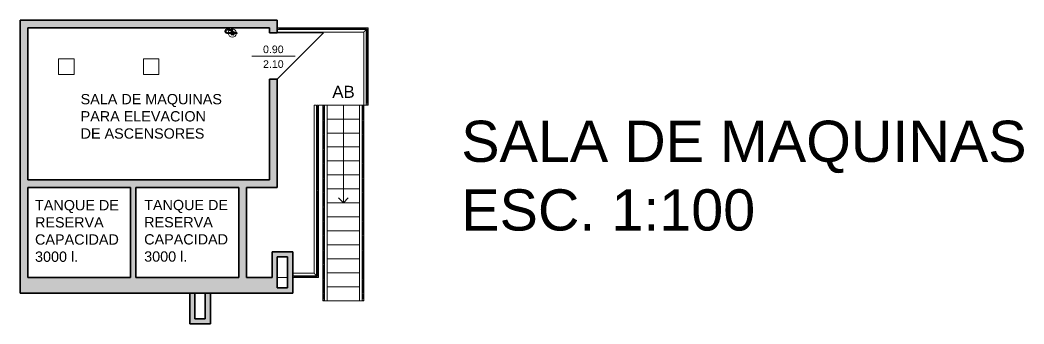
# Model space of a CAD drawing. Header units: metres. Extents: x 42 to 294, y -52 to 32.
# Drawn here: x 171.95 to 191.47, y -21 to -15.1 of the extents above; entities that cross this region are included whole.
import ezdxf

# ---------------------------------------------------------------- set-up
doc = ezdxf.new("R2010")
doc.units = ezdxf.units.M
doc.header["$LTSCALE"] = 0.15
doc.layers.get('0').update_dxf_attribs({"lineweight": 20})
for name, color, linetype, lineweight in [('A-DETLGEM', 3, 'Continuous', 9), ('A-DOORIDM', 6, 'Continuous', 9), ('A-DOORSYM', 1, 'Continuous', 9), ('A-FLORHRM', 1, 'Continuous', 9), ('A-FLOROTM', 6, 'Continuous', 13), ('A-FLORSTM', 2, 'Continuous', 9), ('A-WALL', 2, 'Continuous', 30), ('RECUADRO', 82, 'Continuous', 50)]:
    doc.layers.add(name, color=color, linetype=linetype, lineweight=lineweight)
doc.layers.add('MUROS', color=11, linetype='Continuous')
doc.styles.get("Standard").update_dxf_attribs({"font": 'arial.ttf', "height": 0.15})

# ---------------------------------------------------------------- blocks, each defined once
blk = doc.blocks.new('Barandilla - 30 mm-1-09 Sala de maquinas')
at = {"layer": 'A-FLORHRM'}
for p, q in [((0.015, 0.016), (-0.015, 0.016)), ((-0.015, 0.016), (-0.015, -0.014)), ((0.015, -0.014), (0.015, 0.016)), ((-0.015, -0.014), (0.015, -0.014))]:
    blk.add_line(p, q, dxfattribs=at)
blk = doc.blocks.new('Barandilla - 30 mm-2-09 Sala de maquinas')
at = {"layer": 'A-FLORHRM'}
for start, end in [(0, 180), (180, 360)]:
    blk.add_arc((0, 0), 0.015, start, end, dxfattribs=at)
blk = doc.blocks.new('Barandilla - 30 mm-3-09 Sala de maquinas')
at = {"layer": 'A-FLORHRM'}
for points in [[(-0.015, 0), (-0.015, 0.004), (-0.013, 0.007), (-0.011, 0.01), (-0.009, 0.012), (-0.005, 0.014), (-0.002, 0.015), (0.002, 0.015), (0.005, 0.014), (0.009, 0.012), (0.011, 0.01), (0.013, 0.007), (0.015, 0.004), (0.015, 0)], [(0.015, 0), (0.015, -0.004), (0.013, -0.007), (0.011, -0.01), (0.009, -0.012), (0.005, -0.014), (0.002, -0.015), (-0.002, -0.015), (-0.005, -0.014), (-0.009, -0.012), (-0.011, -0.01), (-0.013, -0.007), (-0.015, -0.004), (-0.015, 0)]]:
    blk.add_lwpolyline(points, dxfattribs=at)
blk = doc.blocks.new('Barandilla - 30 mm-4-09 Sala de maquinas')
at = {"layer": 'A-FLORHRM'}
for points in [[(-0.015, 0), (-0.015, 0.004), (-0.013, 0.007), (-0.011, 0.01), (-0.009, 0.012), (-0.005, 0.014), (-0.002, 0.015), (0.002, 0.015), (0.005, 0.014), (0.009, 0.012), (0.011, 0.01), (0.013, 0.007), (0.015, 0.004), (0.015, 0)], [(0.015, 0), (0.015, -0.004), (0.013, -0.007), (0.011, -0.01), (0.009, -0.012), (0.005, -0.014), (0.002, -0.015), (-0.002, -0.015), (-0.005, -0.014), (-0.009, -0.012), (-0.011, -0.01), (-0.013, -0.007), (-0.015, -0.004), (-0.015, 0)]]:
    blk.add_lwpolyline(points, dxfattribs=at)
blk = doc.blocks.new('Barandilla - 30 mm-5-09 Sala de maquinas')
at = {"layer": 'A-FLORHRM'}
for points in [[(-0.015, 0), (-0.015, 0.004), (-0.013, 0.007), (-0.011, 0.01), (-0.009, 0.012), (-0.005, 0.014), (-0.002, 0.015), (0.002, 0.015), (0.005, 0.014), (0.009, 0.012), (0.011, 0.01), (0.013, 0.007), (0.015, 0.004), (0.015, 0)], [(0.015, 0), (0.015, -0.004), (0.013, -0.007), (0.011, -0.01), (0.009, -0.012), (0.005, -0.014), (0.002, -0.015), (-0.002, -0.015), (-0.005, -0.014), (-0.009, -0.012), (-0.011, -0.01), (-0.013, -0.007), (-0.015, -0.004), (-0.015, 0)]]:
    blk.add_lwpolyline(points, dxfattribs=at)
blk = doc.blocks.new('Barandilla - 30 mm-8-09 Sala de maquinas')
at = {"layer": 'A-FLORHRM'}
for points in [[(-0.015, 0), (-0.015, 0.004), (-0.013, 0.007), (-0.011, 0.01), (-0.009, 0.012), (-0.005, 0.014), (-0.002, 0.015), (0.002, 0.015), (0.005, 0.014), (0.009, 0.012), (0.011, 0.01), (0.013, 0.007), (0.015, 0.004), (0.015, 0)], [(0.015, 0), (0.015, -0.004), (0.013, -0.007), (0.011, -0.01), (0.009, -0.012), (0.005, -0.014), (0.002, -0.015), (-0.002, -0.015), (-0.005, -0.014), (-0.009, -0.012), (-0.011, -0.01), (-0.013, -0.007), (-0.015, -0.004), (-0.015, 0)]]:
    blk.add_lwpolyline(points, dxfattribs=at)
blk = doc.blocks.new('Barandilla - 30 mm-9-09 Sala de maquinas')
at = {"layer": 'A-FLORHRM'}
for points in [[(-0.015, 0), (-0.015, 0.004), (-0.013, 0.007), (-0.011, 0.01), (-0.009, 0.012), (-0.005, 0.014), (-0.002, 0.015), (0.002, 0.015), (0.005, 0.014), (0.009, 0.012), (0.011, 0.01), (0.013, 0.007), (0.015, 0.004), (0.015, 0)], [(0.015, 0), (0.015, -0.004), (0.013, -0.007), (0.011, -0.01), (0.009, -0.012), (0.005, -0.014), (0.002, -0.015), (-0.002, -0.015), (-0.005, -0.014), (-0.009, -0.012), (-0.011, -0.01), (-0.013, -0.007), (-0.015, -0.004), (-0.015, 0)]]:
    blk.add_lwpolyline(points, dxfattribs=at)
blk = doc.blocks.new('Barandilla - 30 mm-0-09 Sala de maquinas')
at = {"layer": 'A-FLORHRM'}
for points in [[(-0.015, 0), (-0.015, 0.004), (-0.013, 0.007), (-0.011, 0.01), (-0.009, 0.012), (-0.005, 0.014), (-0.002, 0.015), (0.002, 0.015), (0.005, 0.014), (0.009, 0.012), (0.011, 0.01), (0.013, 0.007), (0.015, 0.004), (0.015, 0)], [(0.015, 0), (0.015, -0.004), (0.013, -0.007), (0.011, -0.01), (0.009, -0.012), (0.005, -0.014), (0.002, -0.015), (-0.002, -0.015), (-0.005, -0.014), (-0.009, -0.012), (-0.011, -0.01), (-0.013, -0.007), (-0.015, -0.004), (-0.015, 0)]]:
    blk.add_lwpolyline(points, dxfattribs=at)
blk = doc.blocks.new('Barandilla - 30 mm-17-09 Sala de maquinas')
at = {"layer": 'A-FLORHRM'}
for points in [[(-0.015, 0), (-0.015, 0.004), (-0.013, 0.007), (-0.011, 0.01), (-0.009, 0.012), (-0.005, 0.014), (-0.002, 0.015), (0.002, 0.015), (0.005, 0.014), (0.009, 0.012), (0.011, 0.01), (0.013, 0.007), (0.015, 0.004), (0.015, 0)], [(0.015, 0), (0.015, -0.004), (0.013, -0.007), (0.011, -0.01), (0.009, -0.012), (0.005, -0.014), (0.002, -0.015), (-0.002, -0.015), (-0.005, -0.014), (-0.009, -0.012), (-0.011, -0.01), (-0.013, -0.007), (-0.015, -0.004), (-0.015, 0)]]:
    blk.add_lwpolyline(points, dxfattribs=at)
blk = doc.blocks.new('Barandilla - 30 mm-16-09 Sala de maquinas')
at = {"layer": 'A-FLORHRM'}
for points in [[(-0.015, 0), (-0.015, 0.004), (-0.013, 0.007), (-0.011, 0.01), (-0.009, 0.012), (-0.005, 0.014), (-0.002, 0.015), (0.002, 0.015), (0.005, 0.014), (0.009, 0.012), (0.011, 0.01), (0.013, 0.007), (0.015, 0.004), (0.015, 0)], [(0.015, 0), (0.015, -0.004), (0.013, -0.007), (0.011, -0.01), (0.009, -0.012), (0.005, -0.014), (0.002, -0.015), (-0.002, -0.015), (-0.005, -0.014), (-0.009, -0.012), (-0.011, -0.01), (-0.013, -0.007), (-0.015, -0.004), (-0.015, 0)]]:
    blk.add_lwpolyline(points, dxfattribs=at)
blk = doc.blocks.new('Barandilla - 30 mm-15-09 Sala de maquinas')
at = {"layer": 'A-FLORHRM'}
for points in [[(-0.015, 0), (-0.015, 0.004), (-0.013, 0.007), (-0.011, 0.01), (-0.009, 0.012), (-0.005, 0.014), (-0.002, 0.015), (0.002, 0.015), (0.005, 0.014), (0.009, 0.012), (0.011, 0.01), (0.013, 0.007), (0.015, 0.004), (0.015, 0)], [(0.015, 0), (0.015, -0.004), (0.013, -0.007), (0.011, -0.01), (0.009, -0.012), (0.005, -0.014), (0.002, -0.015), (-0.002, -0.015), (-0.005, -0.014), (-0.009, -0.012), (-0.011, -0.01), (-0.013, -0.007), (-0.015, -0.004), (-0.015, 0)]]:
    blk.add_lwpolyline(points, dxfattribs=at)
blk = doc.blocks.new('Barandilla - 30 mm-14-09 Sala de maquinas')
at = {"layer": 'A-FLORHRM'}
for points in [[(-0.015, 0), (-0.015, 0.004), (-0.013, 0.007), (-0.011, 0.01), (-0.009, 0.012), (-0.005, 0.014), (-0.002, 0.015), (0.002, 0.015), (0.005, 0.014), (0.009, 0.012), (0.011, 0.01), (0.013, 0.007), (0.015, 0.004), (0.015, 0)], [(0.015, 0), (0.015, -0.004), (0.013, -0.007), (0.011, -0.01), (0.009, -0.012), (0.005, -0.014), (0.002, -0.015), (-0.002, -0.015), (-0.005, -0.014), (-0.009, -0.012), (-0.011, -0.01), (-0.013, -0.007), (-0.015, -0.004), (-0.015, 0)]]:
    blk.add_lwpolyline(points, dxfattribs=at)
blk = doc.blocks.new('Barandilla - 30 mm-13-09 Sala de maquinas')
at = {"layer": 'A-FLORHRM'}
for points in [[(-0.015, 0), (-0.015, 0.004), (-0.013, 0.007), (-0.011, 0.01), (-0.009, 0.012), (-0.005, 0.014), (-0.002, 0.015), (0.002, 0.015), (0.005, 0.014), (0.009, 0.012), (0.011, 0.01), (0.013, 0.007), (0.015, 0.004), (0.015, 0)], [(0.015, 0), (0.015, -0.004), (0.013, -0.007), (0.011, -0.01), (0.009, -0.012), (0.005, -0.014), (0.002, -0.015), (-0.002, -0.015), (-0.005, -0.014), (-0.009, -0.012), (-0.011, -0.01), (-0.013, -0.007), (-0.015, -0.004), (-0.015, 0)]]:
    blk.add_lwpolyline(points, dxfattribs=at)
blk = doc.blocks.new('Barandilla - 30 mm-12-09 Sala de maquinas')
at = {"layer": 'A-FLORHRM'}
for points in [[(-0.015, 0), (-0.015, 0.004), (-0.013, 0.007), (-0.011, 0.01), (-0.009, 0.012), (-0.005, 0.014), (-0.002, 0.015), (0.002, 0.015), (0.005, 0.014), (0.009, 0.012), (0.011, 0.01), (0.013, 0.007), (0.015, 0.004), (0.015, 0)], [(0.015, 0), (0.015, -0.004), (0.013, -0.007), (0.011, -0.01), (0.009, -0.012), (0.005, -0.014), (0.002, -0.015), (-0.002, -0.015), (-0.005, -0.014), (-0.009, -0.012), (-0.011, -0.01), (-0.013, -0.007), (-0.015, -0.004), (-0.015, 0)]]:
    blk.add_lwpolyline(points, dxfattribs=at)
blk = doc.blocks.new('Barandilla - 30 mm-11-09 Sala de maquinas')
at = {"layer": 'A-FLORHRM'}
for points in [[(-0.015, 0), (-0.015, 0.004), (-0.013, 0.007), (-0.011, 0.01), (-0.009, 0.012), (-0.005, 0.014), (-0.002, 0.015), (0.002, 0.015), (0.005, 0.014), (0.009, 0.012), (0.011, 0.01), (0.013, 0.007), (0.015, 0.004), (0.015, 0)], [(0.015, 0), (0.015, -0.004), (0.013, -0.007), (0.011, -0.01), (0.009, -0.012), (0.005, -0.014), (0.002, -0.015), (-0.002, -0.015), (-0.005, -0.014), (-0.009, -0.012), (-0.011, -0.01), (-0.013, -0.007), (-0.015, -0.004), (-0.015, 0)]]:
    blk.add_lwpolyline(points, dxfattribs=at)
blk = doc.blocks.new('Barandilla - 30 mm-10-09 Sala de maquinas')
at = {"layer": 'A-FLORHRM'}
for points in [[(-0.015, 0), (-0.015, 0.004), (-0.013, 0.007), (-0.011, 0.01), (-0.009, 0.012), (-0.005, 0.014), (-0.002, 0.015), (0.002, 0.015), (0.005, 0.014), (0.009, 0.012), (0.011, 0.01), (0.013, 0.007), (0.015, 0.004), (0.015, 0)], [(0.015, 0), (0.015, -0.004), (0.013, -0.007), (0.011, -0.01), (0.009, -0.012), (0.005, -0.014), (0.002, -0.015), (-0.002, -0.015), (-0.005, -0.014), (-0.009, -0.012), (-0.011, -0.01), (-0.013, -0.007), (-0.015, -0.004), (-0.015, 0)]]:
    blk.add_lwpolyline(points, dxfattribs=at)
blk = doc.blocks.new('Barandilla - Barandilla-27-09 Sala de maquinas')
at = {"layer": 'A-FLORHRM'}
for p, q in [((24.234, 1.569), (24.284, 1.569)), ((24.234, -2.231), (24.234, 1.569)), ((24.284, -2.197), (24.284, 1.569)), ((24.297, 1.564), (24.297, 1.569)), ((24.297, 1.569), (24.302, 1.569)), ((24.302, 1.564), (24.302, 1.569)), ((24.297, 1.284), (24.297, 1.535)), ((24.302, 1.284), (24.302, 1.535)), ((24.297, 1.004), (24.297, 1.255)), ((24.302, 1.004), (24.302, 1.255)), ((24.297, 0.724), (24.297, 0.975)), ((24.302, 0.724), (24.302, 0.975)), ((24.297, 0.444), (24.297, 0.695)), ((24.302, 0.444), (24.302, 0.695)), ((24.297, 0.164), (24.297, 0.415)), ((24.302, 0.164), (24.302, 0.415)), ((24.297, -0.116), (24.297, 0.135)), ((24.302, -0.116), (24.302, 0.135)), ((24.297, -0.396), (24.297, -0.145)), ((24.302, -0.396), (24.302, -0.145)), ((24.297, -0.676), (24.297, -0.425)), ((24.302, -0.676), (24.302, -0.425)), ((24.297, -0.956), (24.297, -0.705)), ((24.302, -0.956), (24.302, -0.705)), ((24.297, -1.236), (24.297, -0.985)), ((24.302, -1.236), (24.302, -0.985)), ((24.297, -1.516), (24.297, -1.265)), ((24.302, -1.516), (24.302, -1.265)), ((24.297, -1.796), (24.297, -1.545)), ((24.302, -1.796), (24.302, -1.545)), ((24.297, -2.076), (24.297, -1.825)), ((24.302, -2.076), (24.302, -1.825)), ((24.297, -2.197), (24.297, -2.105)), ((24.302, -2.197), (24.302, -2.105)), ((24.284, -2.231), (24.234, -2.231)), ((24.284, -2.231), (24.284, -2.227)), ((24.297, -2.231), (24.297, -2.227)), ((24.302, -2.231), (24.297, -2.231)), ((24.302, -2.231), (24.302, -2.227))]:
    blk.add_line(p, q, dxfattribs=at)
at = {"layer": 'A-FLORHRM', "rotation": 180}
for name, p in [('Barandilla - 30 mm-2-09 Sala de maquinas', (24.299, 1.549)), ('Barandilla - 30 mm-10-09 Sala de maquinas', (24.299, 1.549)), ('Barandilla - 30 mm-11-09 Sala de maquinas', (24.299, 1.269)), ('Barandilla - 30 mm-12-09 Sala de maquinas', (24.299, 0.989)), ('Barandilla - 30 mm-13-09 Sala de maquinas', (24.299, 0.709)), ('Barandilla - 30 mm-14-09 Sala de maquinas', (24.299, 0.429)), ('Barandilla - 30 mm-15-09 Sala de maquinas', (24.299, 0.149)), ('Barandilla - 30 mm-16-09 Sala de maquinas', (24.299, -0.131)), ('Barandilla - 30 mm-17-09 Sala de maquinas', (24.299, -0.411)), ('Barandilla - 30 mm-0-09 Sala de maquinas', (24.299, -0.691)), ('Barandilla - 30 mm-9-09 Sala de maquinas', (24.299, -0.971)), ('Barandilla - 30 mm-8-09 Sala de maquinas', (24.299, -1.251)), ('Barandilla - 30 mm-5-09 Sala de maquinas', (24.299, -1.531)), ('Barandilla - 30 mm-4-09 Sala de maquinas', (24.299, -1.811)), ('Barandilla - 30 mm-3-09 Sala de maquinas', (24.299, -2.091)), ('Barandilla - 30 mm-1-09 Sala de maquinas', (24.299, -2.211))]:
    blk.add_blockref(name, p, dxfattribs=at)
blk = doc.blocks.new('Barandilla - Barandilla-18-09 Sala de maquinas')
at = {"layer": 'A-FLORHRM'}
for p, q in [((23.537, 1.564), (23.537, 1.569)), ((23.537, 1.569), (23.542, 1.569)), ((23.542, 1.564), (23.542, 1.569)), ((23.554, -2.197), (23.554, 1.569)), ((23.554, 1.569), (23.604, 1.569)), ((23.604, -2.231), (23.604, 1.569)), ((23.537, 1.284), (23.537, 1.535)), ((23.542, 1.284), (23.542, 1.535)), ((23.537, 1.004), (23.537, 1.255)), ((23.542, 1.004), (23.542, 1.255)), ((23.537, 0.724), (23.537, 0.975)), ((23.542, 0.724), (23.542, 0.975)), ((23.537, 0.444), (23.537, 0.695)), ((23.542, 0.444), (23.542, 0.695)), ((23.537, 0.164), (23.537, 0.415)), ((23.542, 0.164), (23.542, 0.415)), ((23.537, -0.116), (23.537, 0.135)), ((23.542, -0.116), (23.542, 0.135)), ((23.537, -0.396), (23.537, -0.145)), ((23.542, -0.396), (23.542, -0.145)), ((23.537, -0.676), (23.537, -0.425)), ((23.542, -0.676), (23.542, -0.425)), ((23.537, -0.956), (23.537, -0.705)), ((23.542, -0.956), (23.542, -0.705)), ((23.537, -1.236), (23.537, -0.985)), ((23.542, -1.236), (23.542, -0.985)), ((23.537, -1.516), (23.537, -1.265)), ((23.542, -1.516), (23.542, -1.265)), ((23.537, -1.796), (23.537, -1.545)), ((23.542, -1.796), (23.542, -1.545)), ((23.537, -2.076), (23.537, -1.825)), ((23.542, -2.076), (23.542, -1.825)), ((23.537, -2.197), (23.537, -2.105)), ((23.542, -2.197), (23.542, -2.105)), ((23.537, -2.231), (23.537, -2.227)), ((23.542, -2.231), (23.537, -2.231)), ((23.542, -2.231), (23.542, -2.227)), ((23.554, -2.231), (23.554, -2.227)), ((23.604, -2.231), (23.554, -2.231))]:
    blk.add_line(p, q, dxfattribs=at)
at = {"layer": 'A-FLORHRM', "extrusion": (0, 0, -1), "zscale": -1, "rotation": 180}
for name, p in [('Barandilla - 30 mm-2-09 Sala de maquinas', (-23.539, 1.549)), ('Barandilla - 30 mm-10-09 Sala de maquinas', (-23.539, 1.549)), ('Barandilla - 30 mm-11-09 Sala de maquinas', (-23.539, 1.269)), ('Barandilla - 30 mm-12-09 Sala de maquinas', (-23.539, 0.989)), ('Barandilla - 30 mm-13-09 Sala de maquinas', (-23.539, 0.709)), ('Barandilla - 30 mm-14-09 Sala de maquinas', (-23.539, 0.429)), ('Barandilla - 30 mm-15-09 Sala de maquinas', (-23.539, 0.149)), ('Barandilla - 30 mm-16-09 Sala de maquinas', (-23.539, -0.131)), ('Barandilla - 30 mm-17-09 Sala de maquinas', (-23.539, -0.411)), ('Barandilla - 30 mm-0-09 Sala de maquinas', (-23.539, -0.691)), ('Barandilla - 30 mm-9-09 Sala de maquinas', (-23.539, -0.971)), ('Barandilla - 30 mm-8-09 Sala de maquinas', (-23.539, -1.251)), ('Barandilla - 30 mm-5-09 Sala de maquinas', (-23.539, -1.531)), ('Barandilla - 30 mm-4-09 Sala de maquinas', (-23.539, -1.811)), ('Barandilla - 30 mm-3-09 Sala de maquinas', (-23.539, -2.091)), ('Barandilla - 30 mm-1-09 Sala de maquinas', (-23.539, -2.211))]:
    blk.add_blockref(name, p, dxfattribs=at)
blk = doc.blocks.new('Barandilla - 30 mm-7-09 Sala de maquinas')
at = {"layer": 'A-FLORHRM'}
for p, q in [((0.015, 0.016), (-0.015, 0.016)), ((-0.015, 0.016), (-0.015, -0.014)), ((0.015, -0.014), (0.015, 0.016)), ((-0.015, -0.014), (0.015, -0.014))]:
    blk.add_line(p, q, dxfattribs=at)
blk = doc.blocks.new('Barandilla - 30 mm-6-09 Sala de maquinas')
at = {"layer": 'A-FLORHRM'}
for start, end in [(0, 180), (180, 360)]:
    blk.add_arc((0, 0), 0.015, start, end, dxfattribs=at)
blk = doc.blocks.new('Barandilla - Barandilla-20-09 Sala de maquinas')
at = {"layer": 'A-FLORHRM'}
for p, q in [((22.639, 3.052), (22.634, 3.052)), ((22.634, 3.047), (22.639, 3.047)), ((22.654, 3.034), (22.634, 3.034)), ((22.634, 2.984), (24.314, 2.984)), ((24.364, 3.034), (22.654, 3.034)), ((24.364, 3.052), (22.668, 3.052)), ((22.668, 3.047), (24.364, 3.047)), ((24.314, 2.984), (24.314, 1.569)), ((24.364, 1.603), (24.364, 3.034)), ((24.376, 3.035), (24.376, 1.603)), ((24.381, 1.603), (24.381, 3.035)), ((24.314, 1.569), (24.364, 1.569)), ((24.364, 1.569), (24.364, 1.573)), ((24.376, 1.573), (24.376, 1.569)), ((24.376, 1.569), (24.381, 1.569)), ((24.381, 1.569), (24.381, 1.573))]:
    blk.add_line(p, q, dxfattribs=at)
at = {"layer": 'A-FLORHRM', "start_tangent": (0, -1), "end_tangent": (0, -1)}
blk.add_spline([(24.364, 3.034), (24.363, 3.033), (24.362, 3.032), (24.36, 3.031), (24.358, 3.029), (24.357, 3.028), (24.356, 3.027), (24.354, 3.025), (24.351, 3.022), (24.35, 3.02), (24.348, 3.019), (24.347, 3.017), (24.345, 3.016), (24.343, 3.014), (24.342, 3.013), (24.34, 3.011), (24.339, 3.009), (24.337, 3.008), (24.335, 3.006), (24.334, 3.004), (24.332, 3.003), (24.331, 3.001), (24.329, 3), (24.328, 2.998), (24.326, 2.997), (24.325, 2.995), (24.323, 2.994), (24.321, 2.992), (24.32, 2.991), (24.319, 2.99), (24.317, 2.988), (24.315, 2.986), (24.314, 2.985), (24.314, 2.984)], degree=3, dxfattribs=at)
at = {"layer": 'A-FLORHRM'}
for name, p, rotation in [('Barandilla - 30 mm-6-09 Sala de maquinas', (22.654, 3.049), 269.9999999999998), ('Barandilla - 30 mm-6-09 Sala de maquinas', (24.379, 3.049), 180), ('Barandilla - 30 mm-7-09 Sala de maquinas', (24.379, 1.589), 180)]:
    blk.add_blockref(name, p, dxfattribs=dict(at, rotation=rotation))
blk = doc.blocks.new('Barandilla - Barandilla-21-09 Sala de maquinas')
at = {"layer": 'A-FLORHRM'}
for p, q in [((23.399, 1.569), (23.349, 1.569)), ((23.349, 1.569), (23.349, -1.696)), ((23.399, 1.549), (23.399, 1.569)), ((23.416, 1.569), (23.411, 1.569)), ((23.411, 1.569), (23.411, 1.564)), ((23.416, 1.564), (23.416, 1.569)), ((23.399, -0.096), (23.399, 1.549)), ((23.411, 1.535), (23.411, -0.081)), ((23.416, -0.081), (23.416, 1.535)), ((23.399, -1.746), (23.399, -0.096)), ((23.411, -0.11), (23.411, -1.746)), ((23.416, -1.746), (23.416, -0.11)), ((23.349, -1.696), (22.934, -1.696)), ((22.934, -1.746), (22.938, -1.746)), ((22.968, -1.746), (23.399, -1.746)), ((22.938, -1.758), (22.934, -1.758)), ((22.934, -1.763), (22.938, -1.763)), ((23.399, -1.758), (22.968, -1.758)), ((22.968, -1.763), (23.399, -1.763))]:
    blk.add_line(p, q, dxfattribs=at)
at = {"layer": 'A-FLORHRM', "start_tangent": (-1, 0), "end_tangent": (-1, 0)}
blk.add_spline([(23.399, -1.746), (23.398, -1.745), (23.397, -1.744), (23.395, -1.742), (23.393, -1.74), (23.392, -1.739), (23.391, -1.738), (23.389, -1.736), (23.386, -1.733), (23.385, -1.732), (23.383, -1.73), (23.382, -1.729), (23.38, -1.727), (23.378, -1.726), (23.377, -1.724), (23.375, -1.722), (23.374, -1.721), (23.372, -1.719), (23.37, -1.717), (23.369, -1.716), (23.367, -1.714), (23.366, -1.713), (23.364, -1.711), (23.363, -1.71), (23.361, -1.708), (23.36, -1.707), (23.358, -1.705), (23.356, -1.703), (23.355, -1.702), (23.354, -1.701), (23.352, -1.699), (23.35, -1.698), (23.349, -1.697), (23.349, -1.696)], degree=3, dxfattribs=at)
at = {"layer": 'A-FLORHRM'}
for name, p, rotation in [('Barandilla - 30 mm-6-09 Sala de maquinas', (23.414, 1.549), 180), ('Barandilla - 30 mm-6-09 Sala de maquinas', (23.414, -0.096), 180), ('Barandilla - 30 mm-7-09 Sala de maquinas', (22.954, -1.761), 89.9999999999998), ('Barandilla - 30 mm-6-09 Sala de maquinas', (23.414, -1.761), 89.9999999999998)]:
    blk.add_blockref(name, p, dxfattribs=dict(at, rotation=rotation))
blk = doc.blocks.new('Puerta de 1 hoja - 90 x 210 cm-22-09 Sala de maquinas')
at = {"layer": 'A-DOORSYM', "lineweight": 13}
for p, q in [((0.717, -0.975), (-0.183, -0.075)), ((0.717, -0.975), (-0.183, -0.075)), ((0.717, -0.075), (0.717, -0.975))]:
    blk.add_line(p, q, dxfattribs=at)
blk = doc.blocks.new('Extintor Planta - Extintor Planta-19-09 Sala de maquinas')
at = {"layer": 'A-DETLGEM'}
for p, q in [((-0.033, 0), (0.033, 0)), ((-0.033, -0.003), (-0.033, 0)), ((0.033, 0), (0.033, -0.003)), ((-0.056, -0.091), (-0.033, -0.091)), ((-0.056, -0.113), (-0.056, -0.091)), ((-0.032, -0.092), (-0.056, -0.092)), ((-0.032, -0.112), (-0.056, -0.112)), ((-0.033, -0.113), (-0.056, -0.113)), ((-0.033, -0.095), (-0.055, -0.095)), ((-0.033, -0.097), (-0.055, -0.097)), ((-0.033, -0.098), (-0.055, -0.098)), ((-0.033, -0.106), (-0.055, -0.106)), ((-0.033, -0.106), (-0.055, -0.106)), ((-0.033, -0.109), (-0.055, -0.109)), ((-0.011, -0.003), (-0.033, -0.003)), ((-0.031, -0.111), (-0.031, -0.093)), ((-0.024, -0.094), (-0.031, -0.094)), ((-0.031, -0.094), (-0.031, -0.109)), ((-0.031, -0.109), (-0.031, -0.094)), ((-0.024, -0.109), (-0.031, -0.109)), ((-0.024, -0.102), (-0.03, -0.102)), ((-0.024, -0.093), (-0.019, -0.093)), ((-0.024, -0.11), (-0.024, -0.093)), ((-0.024, -0.094), (-0.024, -0.109)), ((-0.024, -0.109), (-0.024, -0.094)), ((-0.024, -0.094), (-0.024, -0.109)), ((-0.024, -0.109), (-0.024, -0.094)), ((-0.019, -0.11), (-0.024, -0.11)), ((-0.021, -0.124), (-0.022, -0.125)), ((0.002, -0.125), (-0.022, -0.125)), ((-0.022, -0.125), (-0.022, -0.134)), ((-0.022, -0.134), (-0.021, -0.136)), ((0.002, -0.134), (-0.022, -0.134)), ((0, -0.124), (-0.021, -0.124)), ((-0.021, -0.136), (0, -0.136)), ((-0.019, -0.111), (-0.019, -0.093)), ((-0.017, -0.078), (-0.016, -0.077)), ((-0.017, -0.079), (-0.017, -0.078)), ((-0.016, -0.08), (-0.017, -0.079)), ((-0.017, -0.08), (-0.008, -0.08)), ((-0.017, -0.091), (-0.017, -0.08)), ((0.015, -0.091), (-0.017, -0.091)), ((-0.017, -0.113), (0.085, -0.113)), ((-0.017, -0.124), (-0.017, -0.113)), ((-0.008, -0.077), (-0.016, -0.077)), ((-0.016, -0.077), (-0.008, -0.077)), ((-0.008, -0.08), (-0.016, -0.08)), ((-0.014, -0.079), (-0.014, -0.078)), ((-0.014, -0.078), (-0.014, -0.079)), ((-0.008, -0.05), (-0.009, -0.005)), ((-0.009, -0.101), (0.006, -0.1)), ((-0.009, -0.1), (0.006, -0.1)), ((-0.009, -0.103), (0.006, -0.103)), ((-0.009, -0.104), (0.006, -0.104)), ((-0.008, -0.091), (-0.008, -0.074)), ((-0.003, -0.124), (-0.003, -0.113)), ((0.002, -0.125), (0, -0.124)), ((0, -0.136), (0.002, -0.134)), ((0.002, -0.134), (0.002, -0.125)), ((0.007, -0.091), (0.007, -0.085)), ((0.008, -0.062), (0.009, -0.005)), ((0.01, -0.111), (0.01, -0.093)), ((0.033, -0.003), (0.011, -0.003)), ((0.011, -0.113), (0.011, -0.116)), ((0.014, -0.113), (0.014, -0.117)), ((0.022, -0.129), (0.027, -0.129)), ((0.022, -0.13), (0.027, -0.13)), ((0.024, -0.111), (0.024, -0.097)), ((0.034, -0.113), (0.034, -0.113)), ((0.059, -0.091), (0.085, -0.091)), ((0.067, -0.091), (0.077, -0.091)), ((0.067, -0.112), (0.077, -0.112)), ((0.078, -0.091), (0.068, -0.091)), ((0.068, -0.092), (0.078, -0.092)), ((0.068, -0.111), (0.078, -0.111)), ((0.078, -0.112), (0.068, -0.112)), ((0.083, -0.095), (0.073, -0.095)), ((0.073, -0.095), (0.084, -0.095)), ((0.083, -0.108), (0.073, -0.108)), ((0.073, -0.108), (0.084, -0.108)), ((0.074, -0.097), (0.085, -0.097)), ((0.074, -0.098), (0.084, -0.098)), ((0.074, -0.105), (0.084, -0.105)), ((0.074, -0.106), (0.085, -0.106))]:
    blk.add_line(p, q, dxfattribs=at)
blk.add_circle((0.014, -0.129), 0.0086, dxfattribs=at)
for centre, radius, start, end in [((0.002, -0.102), 0.08, 135.9144, 172.2983), ((0.002, -0.102), 0.08, 185.9533, 352.0968), ((-0.055, -0.096), 0.00125, 87.7534, 272.2466), ((-0.055, -0.096), 0.0015, 180, 270), ((-0.055, -0.107), 0.0015, 90, 180), ((-0.055, -0.107), 0.00125, 87.7534, 272.2466), ((0.002, -0.102), 0.08, 97.6108, 120.165), ((-0.033, -0.093), 0.002, 0, 90), ((-0.033, -0.096), 0.00125, 267.7534, 92.2466), ((-0.033, -0.096), 0.0015, 270, 2.3082), ((-0.033, -0.107), 0.0015, 0, 90), ((-0.033, -0.107), 0.00125, 267.7534, 92.2466), ((-0.033, -0.111), 0.002, 270, 0), ((-0.02, -0.098), 0.0113, 159.7422, 200.2578), ((-0.02, -0.105), 0.0113, 159.7422, 200.2578), ((0.002, -0.102), 0.028, 132.7949, 163.8176), ((0.002, -0.102), 0.028, 196.1824, 227.2051), ((-0.035, -0.098), 0.0113, 339.7422, 20.2578), ((-0.035, -0.105), 0.0113, 339.7422, 20.2578), ((-0.017, -0.093), 0.002, 90, 180), ((-0.017, -0.111), 0.002, 180, 270), ((-0.016, -0.08), 0.0031, 55.6158, 124.3842), ((-0.016, -0.077), 0.0031, 235.6158, 304.3842), ((-0.01, -0.089), 0.0116, 75.4775, 107.588), ((-0.01, -0.068), 0.0116, 252.412, 284.5225), ((0.002, -0.102), 0.028, 108.9791, 119.0924), ((-0.011, -0.005), 0.002, 0, 90), ((-0.009, -0.102), 0.002, 90, 270), ((-0.009, -0.102), 0.001, 90, 270), ((0, -0.076), 0.005, 185.0996, 281.5457), ((0, -0.076), 0.004, 199.6469, 266.9771), ((0.002, -0.102), 0.019, 254.7425, 283.427), ((0.002, -0.102), 0.02, 255.5225, 279.103), ((0.014, -0.129), 0.012, 111.6043, 356.6434), ((0.002, -0.102), 0.028, 270, 270.666), ((0.002, -0.102), 0.028, 277.6417, 310.5926), ((0.006, -0.102), 0.0015, 270, 90), ((0.006, -0.102), 0.002, 270, 90), ((0.011, -0.005), 0.002, 90, 180), ((0.002, -0.102), 0.08, 7.9032, 84.6893), ((0.009, -0.116), 0.002, 291.6043, 0), ((0.014, -0.129), 0.012, 1.4206, 102.9565), ((0.002, -0.102), 0.019, 311.384, 324.6235), ((0.002, -0.102), 0.02, 308.9062, 326.633), ((0.022, -0.129), 0.0005, 90, 270), ((0.002, -0.102), 0.028, 317.5683, 336.8386), ((0.065, -0.102), 0.0097, 240.3001, 93.6967), ((0.065, -0.092), 0.001, 95.1964, 167.3578), ((0.064, -0.102), 0.0095, 270, 85.8221), ((0.065, -0.111), 0.001, 192.6422, 264.8036), ((0.066, -0.102), 0.0105, 84.8036, 95.1964), ((0.066, -0.102), 0.0105, 264.8036, 275.1964), ((0.067, -0.092), 0.001, 348.7613, 84.8036), ((0.067, -0.111), 0.001, 275.1964, 11.2387), ((0.073, -0.096), 0.001, 35.1964, 116.6), ((0.073, -0.107), 0.001, 243.4, 324.8036), ((0.065, -0.102), 0.0105, 24.8036, 35.1964), ((0.065, -0.102), 0.0105, 324.8036, 335.1964), ((0.073, -0.098), 0.001, 303.4, 24.8036), ((0.073, -0.105), 0.001, 335.1964, 56.6), ((0.077, -0.092), 0.001, 348.7613, 84.8036), ((0.077, -0.111), 0.001, 275.1964, 11.2387), ((0.075, -0.102), 0.0097, 41.8777, 71.729), ((0.075, -0.102), 0.0097, 288.271, 318.1223), ((0.079, -0.102), 0.008, 283.1821, 76.8179), ((0.082, -0.102), 0.011, 270, 90), ((0.083, -0.096), 0.001, 35.1964, 91.717), ((0.083, -0.107), 0.001, 268.283, 324.8036), ((0.075, -0.102), 0.0105, 24.8036, 35.1964), ((0.084, -0.098), 0.001, 303.4, 24.8036), ((0.075, -0.102), 0.0097, 360, 18.953), ((0.075, -0.102), 0.0097, 341.047, 0), ((0.084, -0.105), 0.001, 335.1964, 56.6), ((0.075, -0.102), 0.0105, 324.8036, 335.1964), ((0.085, -0.102), 0.011, 270, 90), ((0.079, -0.102), 0.007, 323.9259, 36.0741), ((0.092, -0.102), 0.007, 289.664, 70.336)]:
    blk.add_arc(centre, radius, start, end, dxfattribs=at)
blk.add_ellipse((0.012, -0.119), major_axis=(-0.00015, 0.00169), ratio=0.811951, dxfattribs=at)
for points, knots in [([(0.069, -0.093), (0.064, -0.092), (0.061, -0.091), (0.053, -0.089), (0.05, -0.087), (0.045, -0.086), (0.044, -0.085), (0.042, -0.085), (0.041, -0.084), (0.04, -0.084), (0.04, -0.083), (0.038, -0.083), (0.037, -0.082), (0.033, -0.08), (0.031, -0.079), (0.026, -0.076), (0.024, -0.074), (0.019, -0.071), (0.017, -0.069), (0.011, -0.064), (0.007, -0.061), (-0.003, -0.054), (-0.007, -0.051), (-0.014, -0.046), (-0.017, -0.045), (-0.021, -0.042), (-0.022, -0.041), (-0.027, -0.038), (-0.03, -0.037), (-0.037, -0.033), (-0.04, -0.032), (-0.048, -0.029), (-0.052, -0.027), (-0.057, -0.026), (-0.058, -0.026), (-0.06, -0.025), (-0.061, -0.025), (-0.063, -0.025), (-0.064, -0.024), (-0.067, -0.024), (-0.068, -0.024), (-0.074, -0.023), (-0.078, -0.023), (-0.085, -0.023), (-0.089, -0.024), (-0.093, -0.024), (-0.093, -0.024), (-0.095, -0.024), (-0.095, -0.024), (-0.096, -0.024), (-0.097, -0.024), (-0.099, -0.025), (-0.1, -0.025), (-0.104, -0.025), (-0.106, -0.026), (-0.111, -0.027), (-0.113, -0.028), (-0.117, -0.029), (-0.119, -0.03), (-0.123, -0.032), (-0.125, -0.033), (-0.128, -0.036), (-0.13, -0.037), (-0.132, -0.039), (-0.132, -0.04), (-0.133, -0.041), (-0.133, -0.041), (-0.134, -0.042), (-0.134, -0.043), (-0.135, -0.044), (-0.136, -0.045), (-0.138, -0.048), (-0.138, -0.05), (-0.14, -0.054), (-0.14, -0.057), (-0.141, -0.06), (-0.141, -0.061), (-0.141, -0.063), (-0.141, -0.064), (-0.141, -0.066), (-0.141, -0.067), (-0.141, -0.071), (-0.141, -0.073), (-0.14, -0.077), (-0.14, -0.079), (-0.138, -0.082), (-0.138, -0.084), (-0.137, -0.086), (-0.136, -0.087), (-0.135, -0.089), (-0.134, -0.091), (-0.131, -0.093), (-0.13, -0.094), (-0.128, -0.096), (-0.127, -0.097), (-0.125, -0.098), (-0.123, -0.099), (-0.12, -0.101), (-0.118, -0.102), (-0.115, -0.103), (-0.113, -0.104), (-0.111, -0.105), (-0.11, -0.105), (-0.108, -0.105), (-0.108, -0.105), (-0.105, -0.106), (-0.104, -0.106), (-0.099, -0.107), (-0.096, -0.108), (-0.09, -0.109), (-0.086, -0.109), (-0.08, -0.11), (-0.078, -0.11), (-0.076, -0.11), (-0.074, -0.11), (-0.073, -0.11), (-0.072, -0.11), (-0.07, -0.11), (-0.069, -0.11), (-0.066, -0.11), (-0.065, -0.111), (-0.061, -0.111), (-0.059, -0.111), (-0.056, -0.111)], [0, 0, 0, 0, 12.628374, 12.628374, 25.256748, 25.256748, 30.408273, 30.408273, 32.810476, 32.810476, 35.212678, 35.212678, 40.017083, 40.017083, 49.625893, 49.625893, 59.234703, 59.234703, 67.105643, 67.105643, 83.617408, 83.617408, 100.129174, 100.129174, 107.953215, 107.953215, 112.869617, 112.869617, 122.70242, 122.70242, 132.535223, 132.535223, 142.368026, 142.368026, 145.233451, 145.233451, 147.484006, 147.484006, 149.734561, 149.734561, 154.23567, 154.23567, 163.457339, 163.457339, 172.679009, 172.679009, 174.337146, 174.337146, 175.835512, 175.835512, 177.333879, 177.333879, 180.330613, 180.330613, 185.280729, 185.280729, 190.230844, 190.230844, 193.903437, 193.903437, 197.576029, 197.576029, 200.533896, 200.533896, 201.565321, 201.565321, 202.424703, 202.424703, 203.284085, 203.284085, 205.002849, 205.002849, 208.63314, 208.63314, 212.263432, 212.263432, 214.290056, 214.290056, 216.058802, 216.058802, 217.827548, 217.827548, 221.217195, 221.217195, 224.606841, 224.606841, 226.313124, 226.313124, 227.846636, 227.846636, 230.109339, 230.109339, 232.372042, 232.372042, 234.634746, 234.634746, 236.897449, 236.897449, 240.706675, 240.706675, 244.515901, 244.515901, 246.372383, 246.372383, 248.228864, 248.228864, 251.941827, 251.941827, 259.367753, 259.367753, 269.878861, 269.878861, 274.886822, 274.886822, 278.207164, 278.207164, 280.860914, 280.860914, 283.514665, 283.514665, 288.822165, 288.822165, 294.320287, 294.320287, 294.320287, 294.320287]), ([(0.064, -0.111), (0.054, -0.108), (0.032, -0.103), (0.001, -0.08), (-0.029, -0.058), (-0.062, -0.041), (-0.091, -0.042), (-0.118, -0.046), (-0.124, -0.065), (-0.121, -0.08), (-0.099, -0.09), (-0.077, -0.091), (-0.061, -0.092), (-0.056, -0.092)], [0, 0, 0, 0, 32.609078, 67.073318, 113.150037, 146.136726, 174.512032, 201.860882, 215.093168, 227.864963, 246.335501, 279.385254, 294.320287, 294.320287, 294.320287, 294.320287]), ([(0.027, -0.13), (0.027, -0.13), (0.027, -0.13), (0.027, -0.13), (0.027, -0.13), (0.032, -0.13), (0.032, -0.13), (0.034, -0.13), (0.034, -0.129), (0.035, -0.129), (0.035, -0.129), (0.036, -0.128), (0.036, -0.128), (0.037, -0.127), (0.037, -0.127), (0.037, -0.126), (0.037, -0.125), (0.037, -0.123), (0.037, -0.122), (0.037, -0.12), (0.037, -0.119), (0.037, -0.116), (0.036, -0.114), (0.035, -0.113)], [0, 0, 0, 0, 0.96333, 0.96333, 2.889989, 2.889989, 5.040517, 5.040517, 6.840096, 6.840096, 7.911251, 7.911251, 8.945252, 8.945252, 9.979252, 9.979252, 12.571439, 12.571439, 14.219955, 14.219955, 17.617879, 17.617879, 23.39155, 23.39155, 23.39155, 23.39155]), ([(0.027, -0.129), (0.027, -0.129), (0.027, -0.129), (0.029, -0.128), (0.03, -0.128), (0.031, -0.128), (0.032, -0.128), (0.033, -0.128), (0.034, -0.128), (0.034, -0.128), (0.034, -0.127), (0.035, -0.127), (0.035, -0.127), (0.035, -0.126), (0.035, -0.126), (0.036, -0.125), (0.036, -0.124), (0.036, -0.122), (0.036, -0.122), (0.036, -0.121), (0.036, -0.12), (0.036, -0.119), (0.035, -0.118), (0.035, -0.116), (0.034, -0.114), (0.034, -0.113)], [0, 0, 0, 0, 0.961919, 0.961919, 2.885757, 2.885757, 5.037517, 5.037517, 6.837759, 6.837759, 8.074039, 8.074039, 9.310319, 9.310319, 10.5466, 10.5466, 13.362107, 13.362107, 14.759443, 14.759443, 16.156779, 16.156779, 18.95145, 18.95145, 23.688403, 23.688403, 23.688403, 23.688403])]:
    blk.add_open_spline(points, degree=3, knots=knots, dxfattribs=at)
blk = doc.blocks.new('Etiqueta de puertas - Etiqueta de puertas-28130-09 Sala de maquinas')
at = {"layer": 'A-DOORIDM'}
blk.add_line((0, 0.00421), (0, -0.00421), dxfattribs=at)

msp = doc.modelspace()

# ---------------------------------------------------------------- hatches: boundary and pattern name
at = {"layer": 'MUROS'}
h = msp.add_hatch(color=256, dxfattribs=at)
h.paths.add_polyline_path([(171.951, -15.104), (171.951, -20.404), (177.251, -20.404), (177.251, -19.604), (176.851, -19.604), (176.851, -20.104), (176.351, -20.104), (176.351, -18.354), (176.951, -18.354), (176.951, -16.254), (176.801, -16.254), (176.801, -18.204), (172.101, -18.204), (172.101, -15.254), (176.801, -15.254), (176.801, -15.354), (176.951, -15.354), (176.951, -15.104)])
h.paths.add_polyline_path([(176.201, -18.354), (176.201, -20.104), (174.201, -20.104), (174.201, -18.354)], flags=16)
h.paths.add_polyline_path([(174.101, -18.354), (174.101, -20.104), (172.101, -20.104), (172.101, -18.354)], flags=16)
h.paths.add_polyline_path([(176.951, -19.704), (177.151, -19.704), (177.151, -20.304), (176.951, -20.304)], flags=16)
h.paths.add_polyline_path([(174.292, -19.916), (176.038, -19.916), (176.038, -18.496), (174.292, -18.496)], flags=8)
h.paths.add_polyline_path([(172.171, -19.918), (173.916, -19.918), (173.916, -18.499), (172.171, -18.499)], flags=8)
msp.add_hatch(color=256, dxfattribs=at).paths.add_polyline_path([(175.651, -21.004), (175.651, -20.404), (175.551, -20.404), (175.551, -20.904), (175.351, -20.904), (175.351, -20.404), (175.251, -20.404), (175.251, -21.004)])

# ---------------------------------------------------------------- linework, layer by layer
at = {"layer": 'A-FLOROTM'}
for p, q in [((178.716, -15.254), (176.951, -15.254)), ((178.716, -16.754), (178.716, -15.254)), ((172.701, -15.858), (173.001, -15.858)), ((172.701, -16.158), (172.701, -15.858)), ((173.001, -15.858), (173.001, -16.158)), ((174.351, -16.158), (174.351, -15.858)), ((174.351, -15.858), (174.651, -15.858)), ((174.651, -15.858), (174.651, -16.158)), ((173.001, -16.158), (172.701, -16.158)), ((174.651, -16.158), (174.351, -16.158)), ((177.751, -20.104), (177.751, -16.754)), ((177.751, -16.754), (177.854, -16.754)), ((177.859, -16.754), (177.872, -16.754)), ((177.922, -16.754), (178.552, -16.754)), ((178.602, -16.754), (178.614, -16.754)), ((178.619, -16.754), (178.631, -16.754)), ((178.681, -16.754), (178.694, -16.754)), ((178.699, -16.754), (178.716, -16.754)), ((176.951, -20.104), (177.151, -20.104)), ((177.251, -20.104), (177.751, -20.104))]:
    msp.add_line(p, q, dxfattribs=at)
at = {"layer": 'A-FLORSTM'}
for p, q in [((177.837, -20.554), (177.837, -16.754)), ((178.237, -18.654), (178.237, -16.754)), ((178.637, -20.554), (178.637, -16.754)), ((177.854, -17.025), (177.837, -17.025)), ((177.872, -17.025), (177.859, -17.025)), ((178.552, -17.025), (177.922, -17.025)), ((178.614, -17.025), (178.602, -17.025)), ((178.637, -17.025), (178.619, -17.025)), ((177.854, -17.297), (177.837, -17.297)), ((177.872, -17.297), (177.859, -17.297)), ((178.552, -17.297), (177.922, -17.297)), ((178.614, -17.297), (178.602, -17.297)), ((178.637, -17.297), (178.619, -17.297)), ((177.854, -17.568), (177.837, -17.568)), ((177.872, -17.568), (177.859, -17.568)), ((178.552, -17.568), (177.922, -17.568)), ((178.614, -17.568), (178.602, -17.568)), ((178.637, -17.568), (178.619, -17.568)), ((177.854, -17.84), (177.837, -17.84)), ((177.872, -17.84), (177.859, -17.84)), ((178.552, -17.84), (177.922, -17.84)), ((178.614, -17.84), (178.602, -17.84)), ((178.637, -17.84), (178.619, -17.84)), ((177.854, -18.111), (177.837, -18.111)), ((177.872, -18.111), (177.859, -18.111)), ((178.552, -18.111), (177.922, -18.111)), ((178.614, -18.111), (178.602, -18.111)), ((178.637, -18.111), (178.619, -18.111)), ((177.854, -18.382), (177.837, -18.382)), ((177.872, -18.382), (177.859, -18.382)), ((178.552, -18.382), (177.922, -18.382)), ((178.614, -18.382), (178.602, -18.382)), ((178.637, -18.382), (178.619, -18.382)), ((177.854, -18.654), (177.837, -18.654)), ((177.872, -18.654), (177.859, -18.654)), ((178.552, -18.654), (177.922, -18.654)), ((178.141, -18.558), (178.237, -18.654)), ((178.333, -18.558), (178.237, -18.654)), ((178.614, -18.654), (178.602, -18.654)), ((178.637, -18.654), (178.619, -18.654)), ((177.854, -18.925), (177.837, -18.925)), ((177.872, -18.925), (177.859, -18.925)), ((178.552, -18.925), (177.922, -18.925)), ((178.614, -18.925), (178.602, -18.925)), ((178.637, -18.925), (178.619, -18.925)), ((177.854, -19.197), (177.837, -19.197)), ((177.872, -19.197), (177.859, -19.197)), ((178.552, -19.197), (177.922, -19.197)), ((178.614, -19.197), (178.602, -19.197)), ((178.637, -19.197), (178.619, -19.197)), ((177.854, -19.468), (177.837, -19.468)), ((177.872, -19.468), (177.859, -19.468)), ((178.552, -19.468), (177.922, -19.468)), ((178.614, -19.468), (178.602, -19.468)), ((178.637, -19.468), (178.619, -19.468)), ((177.854, -19.74), (177.837, -19.74)), ((177.872, -19.74), (177.859, -19.74)), ((178.552, -19.74), (177.922, -19.74)), ((178.614, -19.74), (178.602, -19.74)), ((178.637, -19.74), (178.619, -19.74)), ((177.854, -20.011), (177.837, -20.011)), ((177.872, -20.011), (177.859, -20.011)), ((178.552, -20.011), (177.922, -20.011)), ((178.614, -20.011), (178.602, -20.011)), ((178.637, -20.011), (178.619, -20.011)), ((177.854, -20.282), (177.837, -20.282)), ((177.872, -20.282), (177.859, -20.282)), ((178.552, -20.282), (177.922, -20.282)), ((178.614, -20.282), (178.602, -20.282)), ((178.637, -20.282), (178.619, -20.282)), ((177.854, -20.554), (177.837, -20.554)), ((177.872, -20.554), (177.859, -20.554)), ((178.552, -20.554), (177.922, -20.554)), ((178.614, -20.554), (178.602, -20.554)), ((178.637, -20.554), (178.619, -20.554))]:
    msp.add_line(p, q, dxfattribs=at)
at = {"layer": 'A-WALL', "lineweight": 35}
for p, q in [((176.951, -15.104), (171.951, -15.104)), ((171.951, -15.104), (171.951, -20.404)), ((176.951, -15.354), (176.951, -15.104)), ((172.101, -15.254), (176.801, -15.254)), ((172.101, -18.204), (172.101, -15.254)), ((176.801, -15.254), (176.801, -15.354)), ((176.801, -15.354), (176.951, -15.354)), ((176.951, -16.254), (176.801, -16.254)), ((176.801, -16.254), (176.801, -18.204)), ((176.951, -18.354), (176.951, -16.254)), ((176.801, -18.204), (172.101, -18.204)), ((172.101, -20.104), (172.101, -18.354)), ((172.101, -18.354), (174.101, -18.354)), ((174.101, -18.354), (174.101, -20.104)), ((174.201, -18.354), (176.201, -18.354)), ((174.201, -20.104), (174.201, -18.354)), ((176.201, -18.354), (176.201, -20.104)), ((176.351, -18.354), (176.951, -18.354)), ((176.351, -20.104), (176.351, -18.354)), ((177.251, -19.604), (176.851, -19.604)), ((176.851, -19.604), (176.851, -20.104)), ((176.951, -19.704), (177.151, -19.704)), ((176.951, -20.304), (176.951, -19.704)), ((177.151, -19.704), (177.151, -20.304)), ((177.251, -20.404), (177.251, -19.604)), ((174.101, -20.104), (172.101, -20.104)), ((176.201, -20.104), (174.201, -20.104)), ((176.851, -20.104), (176.351, -20.104)), ((171.951, -20.404), (177.251, -20.404)), ((175.251, -20.404), (175.251, -21.004)), ((175.351, -20.904), (175.351, -20.404)), ((175.551, -20.404), (175.551, -20.904)), ((175.651, -21.004), (175.651, -20.404)), ((177.151, -20.304), (176.951, -20.304)), ((175.251, -21.004), (175.651, -21.004)), ((175.551, -20.904), (175.351, -20.904))]:
    msp.add_line(p, q, dxfattribs=at)

# ---------------------------------------------------------------- block references
at = {"layer": 'A-DETLGEM'}
msp.add_blockref('Extintor Planta - Extintor Planta-19-09 Sala de maquinas', (176.076, -15.254), dxfattribs=at)
at = {"layer": 'A-DOORIDM', "xscale": 99.99999999999993, "yscale": 99.99999999999993, "zscale": 99.99999999999993, "rotation": 270.0000000000002}
msp.add_blockref('Etiqueta de puertas - Etiqueta de puertas-28130-09 Sala de maquinas', (176.876, -15.804), dxfattribs=at)
at = {"layer": 'A-DOORSYM', "rotation": 89.99999999999991}
msp.add_blockref('Puerta de 1 hoja - 90 x 210 cm-22-09 Sala de maquinas', (176.876, -16.071), dxfattribs=at)
at = {"layer": 'A-FLORHRM'}
msp.add_blockref('Barandilla - Barandilla-21-09 Sala de maquinas', (154.318, -18.323), dxfattribs=at)

# ---------------------------------------------------------------- texts
at = {"char_height": 0.2, "attachment_point": 1}
for s, insert, width in [('{\\fArial|b0|i0|c0|p34;SALA DE MAQUINAS PARA ELEVACION DE ASCENSORES}', (173.128, -16.539), 2.76093), ('{\\fArial|b0|i0|c0|p34;TANQUE DE RESERVA\\PCAPACIDAD 3000 l.}', (172.242, -18.598), 1.91366), ('{\\fArial|b0|i0|c0|p34;TANQUE DE RESERVA\\PCAPACIDAD 3000 l.}', (174.364, -18.595), 1.91366)]:
    msp.add_mtext(s, dxfattribs=dict(at, insert=insert, width=width))
at = {"layer": 'A-DOORIDM', "char_height": 0.14753, "width": 0.4788, "attachment_point": 2, "line_spacing_factor": 0.938532}
for s, insert in [('\\fArial|b0|i0|c0|p34|;0.90', (176.875, -15.598)), ('\\fArial|b0|i0|c0|p34|;2.10', (176.875, -15.884))]:
    msp.add_mtext(s, dxfattribs=dict(at, insert=insert))
at = {"layer": 'RECUADRO', "ltscale": 0.1, "insert": (180.528, -17.057), "char_height": 0.8, "width": 25.93368, "attachment_point": 1}
msp.add_mtext('SALA DE MAQUINAS\\PESC. 1:100', dxfattribs=at)

# ---------------------------------------------------------------- next in the draw order: texts
at = {"layer": 'A-FLORSTM', "insert": (178.021, -16.38), "char_height": 0.2342, "width": 0.51875, "attachment_point": 1, "line_spacing_factor": 0.938532, "bg_fill": 3, "box_fill_scale": 1.25, "bg_fill_color": 0, "bg_fill_transparency": 0}
msp.add_mtext('\\fArial|b0|i0|c0|p34|;AB', dxfattribs=at)

# ---------------------------------------------------------------- next in the draw order: block references
at = {"layer": 'A-FLORHRM'}
for name in ['Barandilla - Barandilla-20-09 Sala de maquinas', 'Barandilla - Barandilla-18-09 Sala de maquinas', 'Barandilla - Barandilla-27-09 Sala de maquinas']:
    msp.add_blockref(name, (154.318, -18.323), dxfattribs=at)

doc.saveas('drawing.dxf')
